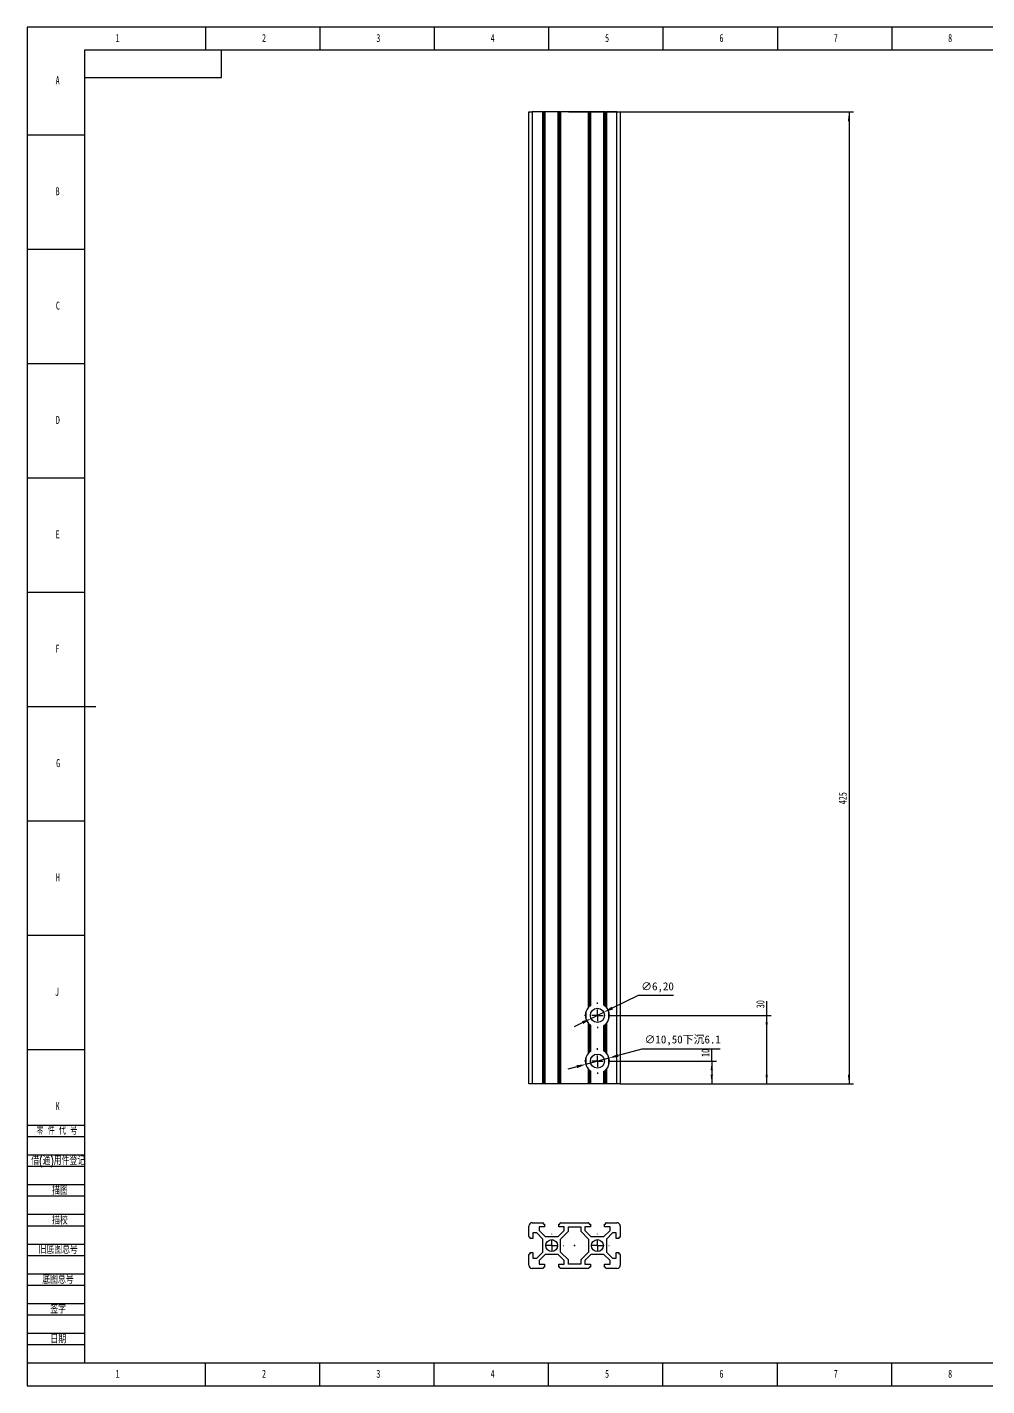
# Model space of a CAD drawing. Header units: millimetres. Extents: x 0 to 841, y 0 to 594.
# Drawn here: x 0 to 420, y 0 to 594 of the extents above; entities that cross this region are included whole.
import ezdxf

# ---------------------------------------------------------------- set-up
doc = ezdxf.new("R2010")
doc.units = ezdxf.units.MM
doc.header["$PDSIZE"] = -1
doc.layers.add('10', color=7, linetype='Continuous')
doc.layers.add('5', color=7, linetype='Continuous')
doc.styles.add('SLDTEXTSTYLE0', font='TXT', dxfattribs={"width": 0.7, "bigfont": 'bigfont'})
doc.styles.add('SLDTEXTSTYLE2', font='TXT', dxfattribs={"width": 0.614286, "bigfont": 'bigfont'})
doc.styles.add('SLDTEXTSTYLE4', font='TXT', dxfattribs={"width": 0.7})
doc.dimstyles.new('ISO-25', dxfattribs={"dimtxt": 2.5, "dimasz": 2.5, "dimexe": 1.25, "dimexo": 0.625, "dimtad": 1, "dimtxsty": 'Standard', "dimcen": 2.5, "dimadec": 0, "dimazin": 0, "dimtfac": 1, "dimtmove": 0, "dimatfit": 3, "dimfxl": 1, "dimarcsym": 0})
doc.dimstyles.new('SLDDIMSTYLE0', dxfattribs={"dimtxt": 3.5, "dimasz": 4.08, "dimexe": 0, "dimexo": 0.0625, "dimgap": 0.875, "dimtad": 2, "dimrnd": 1e-09, "dimzin": 12, "dimdsep": 46, "dimtxsty": 'SLDTEXTSTYLE4', "dimsah": 1, "dimcen": 0.09, "dimadec": 0, "dimazin": 3, "dimtfac": 1, "dimtofl": 0, "dimtmove": 0, "dimatfit": 3, "dimfxl": 1, "dimfrac": 2, "dimtolj": 1, "dimtzin": 12, "dimarcsym": 0})

# ---------------------------------------------------------------- blocks, each defined once
blk = doc.blocks.new('_D')
at = {"layer": '10', "transparency": 16777216}
for p, q in [((236.63, 556.96), (361.33, 556.96)), ((359.33, 556.96), (359.33, 131.96)), ((259.33, 131.96), (361.33, 131.96))]:
    blk.add_line(p, q, dxfattribs=at)
for points in [[(359.33, 556.96), (358.82, 552.88), (359.84, 552.88)], [(359.33, 131.96), (359.84, 136.04), (358.82, 136.04)]]:
    blk.add_solid(points, dxfattribs=at)
at = {"layer": '10', "transparency": 16777216, "insert": (354.82, 254.29), "char_height": 3.5, "attachment_point": 1, "rotation": 90, "style": 'SLDTEXTSTYLE4'}
blk.add_mtext('425', dxfattribs=at)
blk = doc.blocks.new('_D_1')
at = {"layer": '10', "transparency": 16777216}
for p, q in [((299.33, 141.96), (299.33, 146.87)), ((254.93, 141.96), (301.33, 141.96)), ((299.33, 141.96), (299.33, 131.96)), ((259.33, 131.96), (301.33, 131.96))]:
    blk.add_line(p, q, dxfattribs=at)
for points in [[(299.33, 141.96), (298.82, 137.88), (299.84, 137.88)], [(299.33, 131.96), (299.84, 136.04), (298.82, 136.04)]]:
    blk.add_solid(points, dxfattribs=at)
at = {"layer": '10', "transparency": 16777216, "insert": (294.82, 143.79), "char_height": 3.5, "attachment_point": 1, "rotation": 90, "style": 'SLDTEXTSTYLE4'}
blk.add_mtext('10', dxfattribs=at)
blk = doc.blocks.new('_D_2')
at = {"layer": '10', "transparency": 16777216}
for p, q in [((323.33, 161.96), (323.33, 168.17)), ((254.93, 161.96), (325.33, 161.96)), ((323.33, 131.96), (323.33, 161.96)), ((259.33, 131.96), (325.33, 131.96))]:
    blk.add_line(p, q, dxfattribs=at)
for points in [[(323.33, 161.96), (322.82, 157.88), (323.84, 157.88)], [(323.33, 131.96), (323.84, 136.04), (322.82, 136.04)]]:
    blk.add_solid(points, dxfattribs=at)
at = {"layer": '10', "transparency": 16777216, "insert": (318.82, 165.1), "char_height": 3.5, "attachment_point": 1, "rotation": 90, "style": 'SLDTEXTSTYLE4'}
blk.add_mtext('30', dxfattribs=at)
blk = doc.blocks.new('SW_CENTERMARKSYMBOL_0')
at = {"layer": '10', "color": 0}
for p, q in [((-5, 0), (-5.6, 0)), ((0, 0), (-2.5, 0)), ((0, 5), (0, 5.6)), ((0, 0), (0, 2.5)), ((0, 0), (0, -2.5)), ((0, 0), (2.5, 0)), ((5, 0), (5.6, 0)), ((0, -5), (0, -5.6))]:
    blk.add_line(p, q, dxfattribs=at)
blk = doc.blocks.new('SW_CENTERMARKSYMBOL_1')
at = {"layer": '10', "color": 0}
for p, q in [((-5, 0), (-5.6, 0)), ((0, 0), (-2.5, 0)), ((0, 5), (0, 5.6)), ((0, 0), (0, 2.5)), ((0, 0), (0, -2.5)), ((0, 0), (2.5, 0)), ((5, 0), (5.6, 0)), ((0, -5), (0, -5.6))]:
    blk.add_line(p, q, dxfattribs=at)
blk = doc.blocks.new('SW_CENTERMARKSYMBOL_2')
at = {"layer": '10', "color": 0}
for p, q in [((-5, 0), (-5.1, 0)), ((0, 0), (-2.5, 0)), ((0, 5), (0, 5.1)), ((0, 0), (0, 2.5)), ((0, 0), (0, -2.5)), ((0, 0), (2.5, 0)), ((5, 0), (5.1, 0)), ((0, -5), (0, -5.1))]:
    blk.add_line(p, q, dxfattribs=at)
blk = doc.blocks.new('SW_CENTERMARKSYMBOL_3')
at = {"layer": '10', "color": 0}
for p, q in [((-5, 0), (-5.1, 0)), ((0, 0), (-2.5, 0)), ((0, 5), (0, 5.1)), ((0, 0), (0, 2.5)), ((0, 0), (0, -2.5)), ((0, 0), (2.5, 0)), ((5, 0), (5.1, 0)), ((0, -5), (0, -5.1))]:
    blk.add_line(p, q, dxfattribs=at)
blk = doc.blocks.new('*D8')
at = {"color": 0, "lineweight": -2, "transparency": 16777216}
for p, q in [((267.08, 170.64), (255.78, 165.12)), ((282.6, 170.64), (267.08, 170.64)), ((246.55, 160.6), (252.12, 163.32)), ((242.88, 158.81), (239.22, 157.01))]:
    blk.add_line(p, q, dxfattribs=at)
at = {"color": 0, "transparency": 16777216}
for points in [[(242.58, 159.42), (243.18, 158.2), (246.55, 160.6)], [(255.48, 165.73), (256.08, 164.51), (252.12, 163.32)]]:
    blk.add_solid(points, dxfattribs=at)
at = {"layer": 'Defpoints', "color": 0, "transparency": 16777216}
for p in [(246.55, 160.6), (252.12, 163.32)]:
    blk.add_point(p, dxfattribs=at)
at = {"color": 0, "transparency": 16777216, "insert": (275.6, 174.21), "char_height": 3.5, "attachment_point": 5}
blk.add_mtext('∅6,20', dxfattribs=at)
blk = doc.blocks.new('*D9')
at = {"color": 0, "lineweight": -2, "transparency": 16777216}
for p, q in [((244.26, 140.59), (254.4, 143.33)), ((268.71, 147.2), (258.34, 144.4)), ((302.99, 147.2), (268.71, 147.2)), ((240.32, 139.53), (236.39, 138.46))]:
    blk.add_line(p, q, dxfattribs=at)
at = {"color": 0, "transparency": 16777216}
for points in [[(258.16, 145.05), (258.52, 143.74), (254.4, 143.33)], [(240.15, 140.18), (240.5, 138.87), (244.26, 140.59)]]:
    blk.add_solid(points, dxfattribs=at)
at = {"layer": 'Defpoints', "color": 0, "transparency": 16777216}
for p in [(254.4, 143.33), (244.26, 140.59)]:
    blk.add_point(p, dxfattribs=at)
at = {"color": 0, "transparency": 16777216, "insert": (286.61, 150.99), "char_height": 3.5, "attachment_point": 5}
blk.add_mtext('∅10,50{\\fSimSun|b0|i0|c134|p2;下沉}6.1', dxfattribs=at)

msp = doc.modelspace()

# ---------------------------------------------------------------- linework, layer by layer
at = {"color": 7, "linetype": 'Continuous', "lineweight": 25}
for p, q in [((219.331, 131.962), (219.331, 556.962)), ((219.331, 556.962), (220.831, 556.962)), ((220.831, 556.962), (220.831, 131.962)), ((225.431, 556.962), (220.831, 556.962)), ((225.431, 131.962), (225.431, 556.962)), ((225.431, 556.962), (225.731, 556.962)), ((225.731, 556.962), (225.731, 131.962)), ((226.231, 556.962), (225.731, 556.962)), ((226.231, 131.962), (226.231, 556.962)), ((226.492, 556.962), (226.231, 556.962)), ((226.492, 131.962), (226.492, 556.962)), ((232.17, 556.962), (226.492, 556.962)), ((232.17, 131.962), (232.17, 556.962)), ((232.431, 556.962), (232.17, 556.962)), ((232.431, 131.962), (232.431, 556.962)), ((232.931, 556.962), (232.431, 556.962)), ((232.931, 131.962), (232.931, 556.962)), ((232.931, 556.962), (233.231, 556.962)), ((233.231, 556.962), (233.231, 131.962)), ((245.431, 556.962), (233.231, 556.962)), ((245.431, 556.962), (245.731, 556.962)), ((245.431, 165.476), (245.431, 556.962)), ((245.731, 556.962), (245.731, 165.783)), ((246.231, 556.962), (245.731, 556.962)), ((246.231, 166.199), (246.231, 556.962)), ((246.492, 556.962), (246.231, 556.962)), ((246.492, 166.377), (246.492, 556.962)), ((252.17, 556.962), (246.492, 556.962)), ((252.17, 166.377), (252.17, 556.962)), ((252.431, 556.962), (252.17, 556.962)), ((252.431, 166.199), (252.431, 556.962)), ((252.931, 556.962), (252.431, 556.962)), ((252.931, 556.962), (253.231, 556.962)), ((252.931, 165.783), (252.931, 556.962)), ((253.231, 556.962), (253.231, 165.476)), ((257.831, 556.962), (253.231, 556.962)), ((257.831, 131.962), (257.831, 556.962)), ((257.831, 556.962), (259.331, 556.962)), ((259.331, 556.962), (259.331, 131.962)), ((244.37, 160.243), (244.37, 163.68)), ((254.292, 160.243), (254.292, 163.68)), ((245.431, 145.476), (245.431, 158.447)), ((245.731, 158.14), (245.731, 145.783)), ((246.231, 146.199), (246.231, 157.724)), ((246.492, 146.377), (246.492, 157.546)), ((252.17, 146.377), (252.17, 157.546)), ((252.431, 146.199), (252.431, 157.724)), ((252.931, 145.783), (252.931, 158.14)), ((253.231, 158.447), (253.231, 145.476)), ((244.37, 140.243), (244.37, 143.68)), ((254.292, 140.243), (254.292, 143.68)), ((245.431, 131.962), (245.431, 138.447)), ((245.731, 138.14), (245.731, 131.962)), ((246.231, 131.962), (246.231, 137.724)), ((246.492, 131.962), (246.492, 137.546)), ((252.17, 131.962), (252.17, 137.546)), ((252.431, 131.962), (252.431, 137.724)), ((252.931, 131.962), (252.931, 138.14)), ((253.231, 138.447), (253.231, 131.962)), ((220.831, 131.962), (219.331, 131.962)), ((225.431, 131.962), (220.831, 131.962)), ((225.731, 131.962), (225.431, 131.962)), ((226.231, 131.962), (225.731, 131.962)), ((226.492, 131.962), (226.231, 131.962)), ((232.17, 131.962), (226.492, 131.962)), ((232.431, 131.962), (232.17, 131.962)), ((232.931, 131.962), (232.431, 131.962)), ((233.231, 131.962), (232.931, 131.962)), ((245.431, 131.962), (233.231, 131.962)), ((245.731, 131.962), (245.431, 131.962)), ((246.231, 131.962), (245.731, 131.962)), ((246.492, 131.962), (246.231, 131.962)), ((252.17, 131.962), (246.492, 131.962)), ((252.431, 131.962), (252.17, 131.962)), ((252.931, 131.962), (252.431, 131.962)), ((253.231, 131.962), (252.931, 131.962)), ((257.831, 131.962), (253.231, 131.962)), ((259.331, 131.962), (257.831, 131.962)), ((220.831, 71.32), (225.431, 71.32)), ((233.231, 71.32), (245.431, 71.32)), ((253.231, 71.32), (257.831, 71.32)), ((219.331, 65.22), (219.331, 69.82)), ((222.77, 66.82), (221.131, 66.82)), ((221.131, 66.82), (221.131, 64.42)), ((225.431, 64.159), (222.77, 66.82)), ((223.831, 69.52), (223.831, 67.88)), ((226.231, 69.52), (223.831, 69.52)), ((223.831, 67.88), (226.492, 65.22)), ((225.731, 71.02), (225.731, 70.72)), ((225.731, 70.72), (226.231, 70.72)), ((226.231, 70.72), (226.231, 69.52)), ((232.17, 65.22), (234.831, 67.88)), ((232.431, 70.72), (232.931, 70.72)), ((232.431, 69.52), (232.431, 70.72)), ((234.831, 69.52), (232.431, 69.52)), ((232.931, 70.72), (232.931, 71.02)), ((233.231, 64.159), (236.631, 67.559)), ((234.831, 67.88), (234.831, 69.52)), ((236.631, 69.52), (242.031, 69.52)), ((236.631, 67.559), (236.631, 69.52)), ((242.031, 69.52), (242.031, 67.559)), ((242.031, 67.559), (245.431, 64.159)), ((243.831, 69.52), (243.831, 67.88)), ((246.231, 69.52), (243.831, 69.52)), ((243.831, 67.88), (246.492, 65.22)), ((245.731, 71.02), (245.731, 70.72)), ((245.731, 70.72), (246.231, 70.72)), ((246.231, 70.72), (246.231, 69.52)), ((252.17, 65.22), (254.831, 67.88)), ((252.431, 70.72), (252.931, 70.72)), ((252.431, 69.52), (252.431, 70.72)), ((254.831, 69.52), (252.431, 69.52)), ((252.931, 70.72), (252.931, 71.02)), ((255.892, 66.82), (253.231, 64.159)), ((254.831, 67.88), (254.831, 69.52)), ((257.531, 66.82), (255.892, 66.82)), ((257.531, 64.42), (257.531, 66.82)), ((259.331, 69.82), (259.331, 65.22)), ((219.931, 64.92), (219.631, 64.92)), ((219.931, 64.42), (219.931, 64.92)), ((221.131, 64.42), (219.931, 64.42)), ((225.431, 58.48), (225.431, 64.159)), ((226.492, 65.22), (232.17, 65.22)), ((233.231, 58.48), (233.231, 64.159)), ((245.431, 64.159), (245.431, 58.48)), ((246.492, 65.22), (252.17, 65.22)), ((253.231, 64.159), (253.231, 58.48)), ((258.731, 64.42), (257.531, 64.42)), ((259.031, 64.92), (258.731, 64.92)), ((258.731, 64.92), (258.731, 64.42)), ((219.331, 52.82), (219.331, 57.42)), ((219.631, 57.72), (219.931, 57.72)), ((219.931, 57.72), (219.931, 58.22)), ((219.931, 58.22), (221.131, 58.22)), ((221.131, 58.22), (221.131, 55.82)), ((221.131, 55.82), (222.77, 55.82)), ((222.77, 55.82), (225.431, 58.48)), ((226.492, 57.42), (223.831, 54.759)), ((223.831, 54.759), (223.831, 53.12)), ((232.17, 57.42), (226.492, 57.42)), ((234.831, 54.759), (232.17, 57.42)), ((236.631, 55.08), (233.231, 58.48)), ((234.831, 53.12), (234.831, 54.759)), ((236.631, 53.12), (236.631, 55.08)), ((245.431, 58.48), (242.031, 55.08)), ((242.031, 55.08), (242.031, 53.12)), ((246.492, 57.42), (243.831, 54.759)), ((243.831, 54.759), (243.831, 53.12)), ((252.17, 57.42), (246.492, 57.42)), ((254.831, 54.759), (252.17, 57.42)), ((253.231, 58.48), (255.892, 55.82)), ((254.831, 53.12), (254.831, 54.759)), ((255.892, 55.82), (257.531, 55.82)), ((257.531, 55.82), (257.531, 58.22)), ((257.531, 58.22), (258.731, 58.22)), ((258.731, 58.22), (258.731, 57.72)), ((258.731, 57.72), (259.031, 57.72)), ((259.331, 57.42), (259.331, 52.82)), ((225.431, 51.32), (220.831, 51.32)), ((223.831, 53.12), (226.231, 53.12)), ((226.231, 51.92), (225.731, 51.92)), ((225.731, 51.92), (225.731, 51.62)), ((226.231, 53.12), (226.231, 51.92)), ((232.431, 51.92), (232.431, 53.12)), ((232.431, 53.12), (234.831, 53.12)), ((232.931, 51.92), (232.431, 51.92)), ((232.931, 51.62), (232.931, 51.92)), ((245.431, 51.32), (233.231, 51.32)), ((242.031, 53.12), (236.631, 53.12)), ((243.831, 53.12), (246.231, 53.12)), ((246.231, 51.92), (245.731, 51.92)), ((245.731, 51.92), (245.731, 51.62)), ((246.231, 53.12), (246.231, 51.92)), ((252.431, 51.92), (252.431, 53.12)), ((252.431, 53.12), (254.831, 53.12)), ((252.931, 51.92), (252.431, 51.92)), ((252.931, 51.62), (252.931, 51.92)), ((257.831, 51.32), (253.231, 51.32))]:
    msp.add_line(p, q, dxfattribs=at)
at = {"color": 7, "linetype": 'Continuous'}
for q in [(239.487, 61.32), (239.331, 61.009)]:
    msp.add_line((239.331, 61.32), q, dxfattribs=at)
at = {"color": 7, "linetype": 'Continuous', "lineweight": 25}
for centre, radius in [((249.331, 161.962), 3.1), ((249.331, 141.962), 3.1), ((229.331, 61.32), 2.6), ((249.331, 61.32), 2.6)]:
    msp.add_circle(centre, radius, dxfattribs=at)
for centre, radius, start, end in [((249.331, 161.962), 5.25, 122.739929, 126.190807), ((249.331, 161.962), 5.25, 53.809193, 57.260071), ((249.331, 161.962), 5.25, 137.975372, 222.024628), ((249.331, 161.962), 5.25, 126.190807, 133.291808), ((249.331, 161.962), 5.25, 46.708192, 53.809193), ((249.331, 161.962), 5.25, 317.975372, 42.024628), ((249.331, 161.962), 5.25, 226.708192, 233.809193), ((249.331, 161.962), 5.25, 233.809193, 237.260071), ((249.331, 161.962), 5.25, 302.739929, 306.190807), ((249.331, 161.962), 5.25, 306.190807, 313.291808), ((249.331, 141.962), 5.25, 137.975372, 222.024628), ((249.331, 141.962), 5.25, 126.190807, 133.291808), ((249.331, 141.962), 5.25, 122.739929, 126.190807), ((249.331, 141.962), 5.25, 53.809193, 57.260071), ((249.331, 141.962), 5.25, 46.708192, 53.809193), ((249.331, 141.962), 5.25, 317.975372, 42.024628), ((249.331, 141.962), 5.25, 226.708192, 233.809193), ((249.331, 141.962), 5.25, 233.809193, 237.260071), ((249.331, 141.962), 5.25, 302.739929, 306.190807), ((249.331, 141.962), 5.25, 306.190807, 313.291808), ((220.831, 69.82), 1.5, 90, 180), ((225.431, 71.02), 0.3, 0, 90), ((233.231, 71.02), 0.3, 90, 180), ((245.431, 71.02), 0.3, 0, 90), ((253.231, 71.02), 0.3, 90, 180), ((257.831, 69.82), 1.5, 0, 90), ((219.631, 65.22), 0.3, 180, 270), ((259.031, 65.22), 0.3, 270, 0), ((219.631, 57.42), 0.3, 90, 180), ((259.031, 57.42), 0.3, 0, 90), ((220.831, 52.82), 1.5, 180, 270), ((225.431, 51.62), 0.3, 270, 360), ((233.231, 51.62), 0.3, 180, 270), ((245.431, 51.62), 0.3, 270, 0), ((253.231, 51.62), 0.3, 180, 270), ((257.831, 52.82), 1.5, 270, 0)]:
    msp.add_arc(centre, radius, start, end, dxfattribs=at)
for points, knots in [([(245.431, 165.476), (245.496, 165.548), (245.563, 165.618), (245.651, 165.706), (245.678, 165.732), (245.719, 165.771), (245.731, 165.783), (245.731, 165.783)], [0, 0, 0, 0, 0.5, 0.5, 0.75, 0.75, 1, 1, 1, 1]), ([(252.931, 165.783), (252.931, 165.783), (252.943, 165.771), (252.984, 165.733), (253.011, 165.707), (253.099, 165.618), (253.166, 165.548), (253.231, 165.476)], [0, 0, 0, 0, 0.25, 0.25, 0.5, 0.5, 1, 1, 1, 1]), ([(245.731, 158.14), (245.731, 158.14), (245.719, 158.152), (245.679, 158.19), (245.652, 158.216), (245.563, 158.305), (245.496, 158.375), (245.431, 158.447)], [0, 0, 0, 0, 0.25, 0.25, 0.5, 0.5, 1, 1, 1, 1]), ([(253.231, 158.447), (253.166, 158.375), (253.099, 158.305), (253.011, 158.217), (252.984, 158.191), (252.943, 158.152), (252.931, 158.14), (252.931, 158.14)], [0, 0, 0, 0, 0.5, 0.5, 0.75, 0.75, 1, 1, 1, 1]), ([(245.431, 145.476), (245.496, 145.548), (245.563, 145.618), (245.651, 145.706), (245.678, 145.732), (245.719, 145.771), (245.731, 145.783), (245.731, 145.783)], [0, 0, 0, 0, 0.5, 0.5, 0.75, 0.75, 1, 1, 1, 1]), ([(252.931, 145.783), (252.931, 145.783), (252.943, 145.771), (252.984, 145.733), (253.011, 145.707), (253.099, 145.618), (253.166, 145.548), (253.231, 145.476)], [0, 0, 0, 0, 0.25, 0.25, 0.5, 0.5, 1, 1, 1, 1]), ([(245.731, 138.14), (245.731, 138.14), (245.719, 138.152), (245.679, 138.19), (245.652, 138.216), (245.563, 138.305), (245.496, 138.375), (245.431, 138.447)], [0, 0, 0, 0, 0.25, 0.25, 0.5, 0.5, 1, 1, 1, 1]), ([(253.231, 138.447), (253.166, 138.375), (253.099, 138.305), (253.011, 138.217), (252.984, 138.191), (252.943, 138.152), (252.931, 138.14), (252.931, 138.14)], [0, 0, 0, 0, 0.5, 0.5, 0.75, 0.75, 1, 1, 1, 1])]:
    msp.add_open_spline(points, degree=3, knots=knots, dxfattribs=at)
at = {"color": 7, "linetype": 'Continuous'}
msp.add_point((239.331, 61.32), dxfattribs=at)
at = {"layer": '5', "color": 7}
for p, q in [((841, 594), (0, 594)), ((0, 594), (0, 0)), ((0, 114), (25, 114)), ((0, 109), (25, 109)), ((0, 101), (25, 101)), ((0, 96), (25, 96)), ((0, 88), (25, 88)), ((0, 83), (25, 83)), ((0, 75), (25, 75)), ((0, 70), (25, 70)), ((0, 62), (25, 62)), ((0, 57), (25, 57)), ((0, 49), (25, 49)), ((0, 44), (25, 44)), ((0, 36), (25, 36)), ((0, 31), (25, 31)), ((0, 23), (25, 23)), ((0, 18), (25, 18)), ((0, 0), (841, 0))]:
    msp.add_line(p, q, dxfattribs=at)
at = {"layer": '5'}
for p, q in [((78, 594), (78, 584)), ((128, 594), (128, 584)), ((178, 594), (178, 584)), ((228, 594), (228, 584)), ((278, 594), (278, 584)), ((328, 594), (328, 584)), ((378, 594), (378, 584)), ((0, 547), (25, 547)), ((0, 497), (25, 497)), ((0, 447), (25, 447)), ((0, 397), (25, 397)), ((0, 347), (25, 347)), ((0, 247), (25, 247)), ((0, 197), (25, 197)), ((0, 147), (25, 147)), ((78, 0), (78, 10)), ((128, 0), (128, 10)), ((178, 0), (178, 10)), ((228, 0), (228, 10)), ((278, 0), (278, 10)), ((328, 0), (328, 10)), ((378, 0), (378, 10))]:
    msp.add_line(p, q, dxfattribs=at)
at = {"layer": '5', "color": 7, "lineweight": 25}
for p, q in [((831, 584), (25, 584)), ((25, 584), (25, 10)), ((85, 572), (85, 584)), ((25, 572), (85, 572)), ((0, 10), (831, 10))]:
    msp.add_line(p, q, dxfattribs=at)
at = {"layer": '5', "lineweight": 25}
msp.add_line((0, 297), (30, 297), dxfattribs=at)

# ---------------------------------------------------------------- block references
at = {"layer": '10'}
for name, p in [('SW_CENTERMARKSYMBOL_0', (249.331, 161.962)), ('SW_CENTERMARKSYMBOL_1', (249.331, 141.962)), ('SW_CENTERMARKSYMBOL_3', (229.331, 61.32)), ('SW_CENTERMARKSYMBOL_2', (249.331, 61.32))]:
    msp.add_blockref(name, p, dxfattribs=at)

# ---------------------------------------------------------------- texts
at = {"layer": '10', "char_height": 3.5, "attachment_point": 2, "style": 'SLDTEXTSTYLE4'}
for s, insert in [('1', (39.544, 591.018)), ('2', (103.544, 591.018)), ('3', (153.544, 591.018)), ('4', (203.544, 591.018)), ('5', (253.544, 591.018)), ('6', (303.547, 591.018)), ('7', (353.547, 591.018)), ('8', (403.547, 591.018)), ('A', (13.32, 572.518)), ('B', (13.32, 524.018)), ('C', (13.427, 474.018)), ('D', (13.43, 424.018)), ('E', (13.318, 374.018)), ('F', (13.224, 324.018)), ('G', (13.539, 274.018)), ('H', (13.43, 224.018)), ('J', (13.015, 174.018)), ('K', (13.32, 124.018)), ('1', (39.544, 7.018)), ('2', (103.544, 7.018)), ('3', (153.544, 7.018)), ('4', (203.544, 7.018)), ('5', (253.544, 7.018)), ('6', (303.547, 7.018)), ('7', (353.547, 7.018)), ('8', (403.547, 7.018))]:
    msp.add_mtext(s, dxfattribs=dict(at, insert=insert))
at = {"layer": '10', "color": 7, "char_height": 3.5}
for s, insert, attachment_point, style in [('零 件 代 号', (4.079, 113.294), 1, 'SLDTEXTSTYLE2'), ('借(通)用件登记', (1.824, 100.136), 1, 'SLDTEXTSTYLE0'), ('描图', (14.331, 87.091), 2, 'SLDTEXTSTYLE0'), ('描校', (14.298, 74.062), 2, 'SLDTEXTSTYLE0'), ('旧底图总号', (4.985, 61.266), 1, 'SLDTEXTSTYLE0'), ('底图总号', (6.614, 48.182), 1, 'SLDTEXTSTYLE0'), ('签字', (13.529, 35.163), 2, 'SLDTEXTSTYLE0'), ('日期', (13.607, 22.051), 2, 'SLDTEXTSTYLE0')]:
    msp.add_mtext(s, dxfattribs=dict(at, insert=insert, attachment_point=attachment_point, style=style))

# ---------------------------------------------------------------- dimensions: what is measured, and where the dimension line sits
dim = msp.add_diameter_dim_2p(p1=(246.546, 160.599), p2=(252.116, 163.324), dimstyle='ISO-25', override={"dimtxt": 3.5, "dimasz": 4.08, "dimexe": 2, "dimexo": 0, "dimgap": 1.524, "dimtih": 1, "dimtoh": 1, "dimzin": 0, "dimadec": 2, "dimtzin": 0})
dim.commit()
dim.dimension.update_dxf_attribs({"geometry": '*D8', "text_midpoint": (275.599, 170.642), "dimtype": 163})
dim = msp.add_diameter_dim_2p(p1=(244.263, 140.592), p2=(254.399, 143.331), text='<>{\\fSimSun|b0|i0|c134|p2;下沉}6.1', dimstyle='ISO-25', override={"dimtxt": 3.5, "dimasz": 4.08, "dimexe": 2, "dimexo": 0, "dimgap": 1.524, "dimtih": 1, "dimtoh": 1, "dimzin": 0, "dimadec": 2, "dimtzin": 0})
dim.commit()
dim.dimension.update_dxf_attribs({"geometry": '*D9', "text_midpoint": (286.611, 147.198), "dimtype": 163})
at = {"layer": '10'}
for base, p1, p2, picture, middle in [((359.331, 131.962), (236.631, 556.962), (259.331, 131.962), '_D', (359.331, 256.59)), ((323.331, 161.962), (259.331, 131.962), (254.931, 161.962), '_D_2', (323.331, 166.632)), ((299.331, 131.962), (254.931, 141.962), (259.331, 131.962), '_D_1', (299.331, 145.331))]:
    dim = msp.add_linear_dim(base=base, p1=p1, p2=p2, angle=90, dimstyle='SLDDIMSTYLE0', dxfattribs=at)
    dim.commit()
    dim.dimension.update_dxf_attribs({"geometry": picture, "text_midpoint": middle, "dimtype": 160})

doc.saveas('drawing.dxf')
